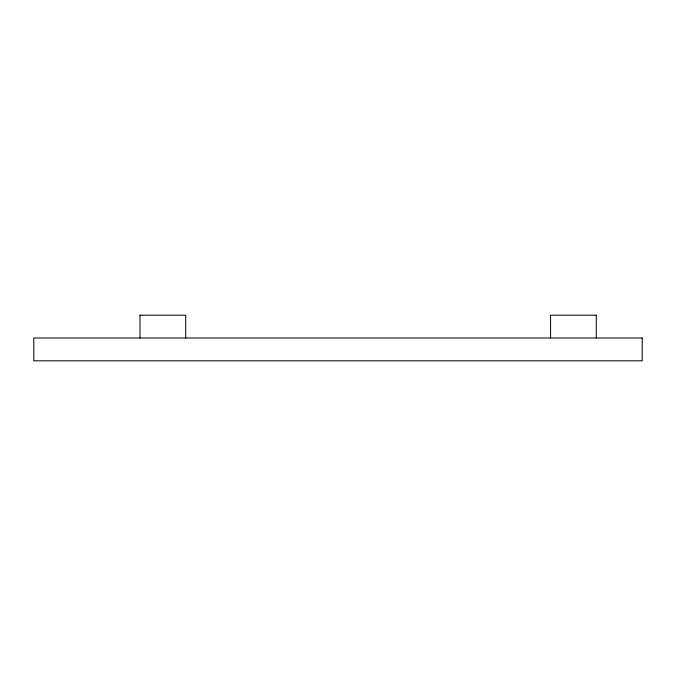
<?xml version="1.0" encoding="UTF-8"?>
<svg xmlns="http://www.w3.org/2000/svg" width="676" height="676" viewBox="0 0 676 676"><rect width="100%" height="100%" fill="white"/><g stroke="black" fill="none" stroke-linecap="round" stroke-linejoin="round"><path stroke-width="1.01" d="M139.89 315.185L185.714 315.185L185.714 338M596.384 315.185L550.56 315.185L550.56 338M596.291 315.185L596.291 338M139.991 315.185L139.991 338M642.2 338L33.8 338L33.8 360.815L642.2 360.815L642.2 338"/></g></svg>
